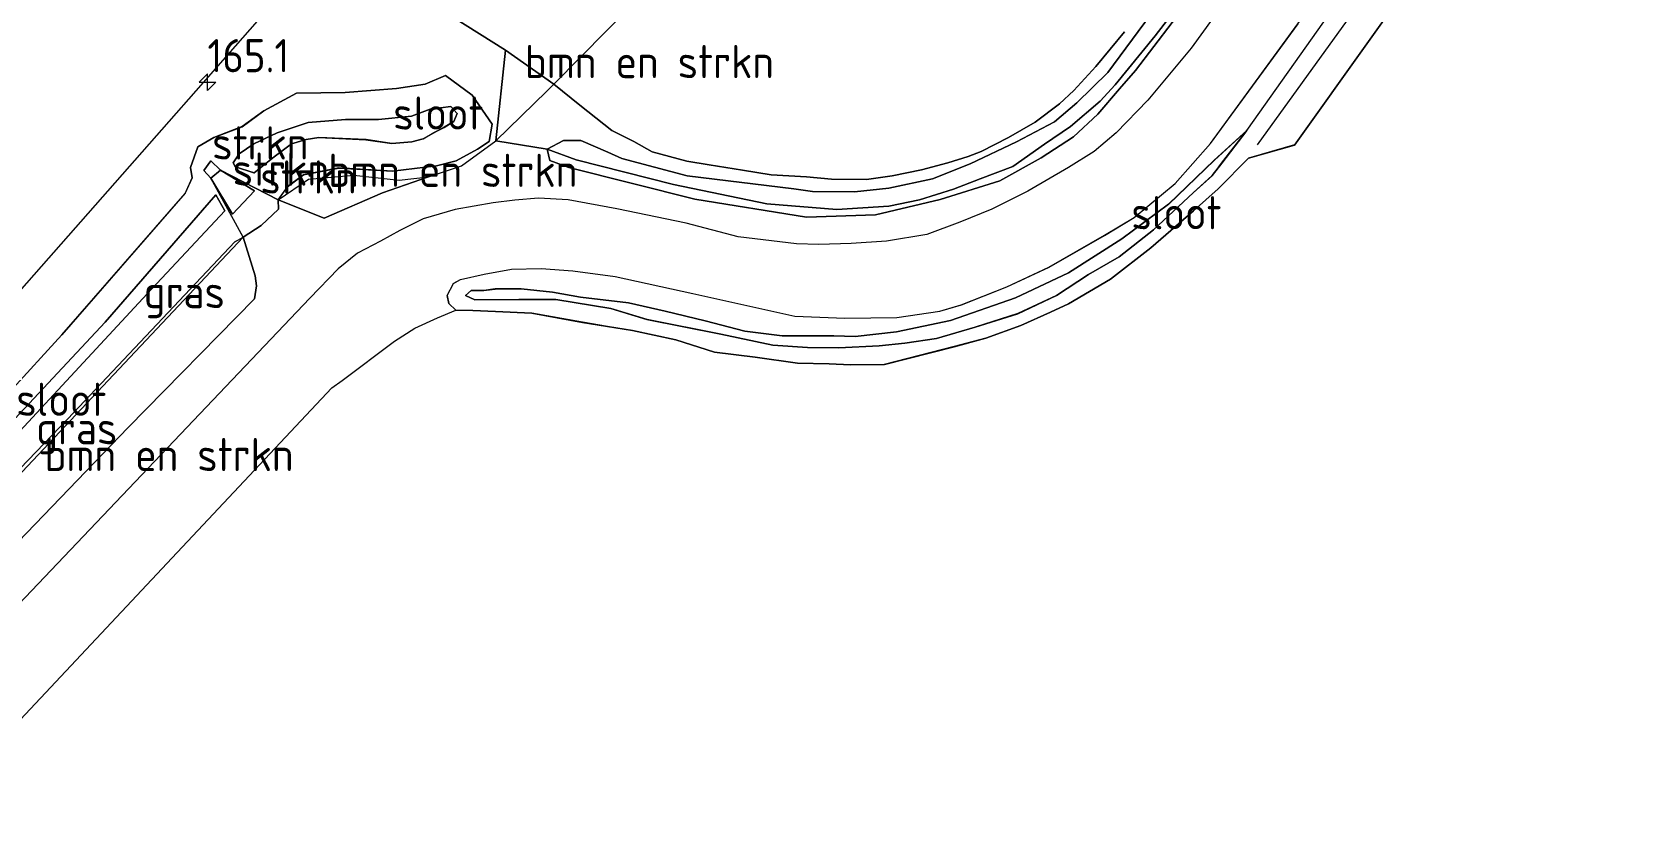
# Model space of a CAD drawing. Extents: x 253736 to 255979, y 477184 to 479215.
# Drawn here: x 255776.7 to 255897.6, y 478704.4 to 478763.4 of the extents above; entities that cross this region are included whole.
import ezdxf
from ezdxf.enums import TextEntityAlignment as Align

# ---------------------------------------------------------------- set-up
doc = ezdxf.new("R2010")
doc.units = 0
for name, color, linetype, lineweight in [('af-bs-rasterhekwerk', 8, 'hekwerk', 18), ('as-bs-kilometr', 8, 'Continuous', 18), ('bp-b5-bomenstruiken', 8, 'Continuous', 18), ('bp-b5-grasland', 8, 'Continuous', 18), ('bp-b5-struiken', 8, 'Continuous', 18), ('gr-bs-geleiderail', 8, 'geleiderail', 18), ('gw-bs-insteekwatergang', 8, 'Continuous', 18), ('gw-bs-kruinlijn', 8, 'Continuous', 18), ('gw-bs-teenlijn', 8, 'Continuous', 18), ('og-b5-water', 8, 'Continuous', 18), ('og-bs-hulpgeometrie', 8, 'Continuous', 18), ('og-bs-terreinafscheiding', 8, 'Continuous', 18), ('wh-bs-greppel', 8, 'greppel', 18), ('wh-bs-waterlijn', 8, 'Continuous', 18)]:
    doc.layers.add(name, color=color, linetype=linetype, lineweight=lineweight)
doc.styles.add('rtw_iso', font='isocp.shx')
doc.linetypes.add('geleiderail', pattern='A,2,-1,[175,RTW.shx,S=0.5,R=0,X=0,Y=0],-1', length=4)
doc.linetypes.add('greppel', pattern='A,25.5,-0.01,[14,RTW.shx,S=1,R=0,X=0,Y=0],1,[14,RTW.shx,S=1,R=0,X=0,Y=0],1,[14,RTW.shx,S=1,R=0,X=0,Y=0],1,[14,RTW.shx,S=1,R=0,X=0,Y=0],1,[14,RTW.shx,S=1,R=0,X=0,Y=0],0.5,-0.01', length=30.02)
doc.linetypes.add('hekwerk', pattern='A,7,-1.5,[1,RTW.shx,S=0.75,R=0,X=0,Y=0],-1.5', length=10)

# ---------------------------------------------------------------- blocks, each defined once
blk = doc.blocks.new('dtbattr-r')
at = {"style": 'rtw_iso'}
blk.add_attdef('TAG', text='', height=2.5, dxfattribs=at).set_placement((0, 0), align=Align.MIDDLE_CENTER)
blk = doc.blocks.new('RW1 Buren totaal_ACAD_1_FMEBLOCK324')
at = {"layer": 'bp-b5-grasland'}
for points in [[(10.12, 12.91, 25.9), (5.79, 15.15, 25.32), (5.06, 15.84, 25.2), (4.53, 15.12, 25.2), (5.06, 14.54, 25.28), (7.5, 10.09, 25.87), (6.86, 9.76, 25.83), (-5.7, -3.58, 25.76), (-23.67, -22.27, 25.6), (-24.54, -20.96, 24.25), (-14.79, -10.36, 24.41), (0.27, 5.83, 24.59), (6.11, 12.09, 24.64), (5.43, 13.29, 24.64), (-2.89, 3.71, 24.64), (-17.6, -12, 24.58), (-25.28, -19.85, 24.36), (-26.24, -18.41, 25.55), (-18.01, -10.19, 25.56), (-6.16, 2.74, 25.68), (3.12, 13.4, 25.66), (3.66, 14.58, 25.69), (3.53, 15.34, 25.75), (4.08, 16.91, 25.81), (5.29, 17.6, 25.82), (7.42, 18.42, 25.8), (9.05, 19.62, 25.79), (11.51, 20.95, 25.81), (15.17, 21, 25.82), (19.03, 21.3, 25.96), (21.19, 21.63, 26.04), (22.72, 22.27, 26.17), (24.74, 20.79, 26.26), (26.24, 18.62, 26.27), (26.03, 17.3, 26.26), (25.13, 16.72, 26.24), (23.54, 15.85, 26.24), (22.05, 15.48, 26.19), (18.73, 15.08, 26.15), (14.69, 15.31, 26.14), (12.03, 14.8, 25.99), (10.82, 13.89, 25.93)], [(21.04, 17.5, 24.59), (21.85, 17.97, 24.58), (22.62, 18.37, 24.58), (23.37, 18.82, 24.58), (23.6, 19.42, 24.58), (23.13, 19.94, 24.58), (21.57, 19.75, 24.58), (20.16, 19.21, 24.58), (17.69, 18.97, 24.58), (15.21, 18.97, 24.58), (12.39, 18.73, 24.58), (10.06, 17.96, 24.58), (8.29, 17.13, 24.58), (7.19, 16.38, 24.58), (6.73, 15.7, 24.58), (6.9, 15.41, 24.58), (8.31, 14.94, 24.58), (9.82, 16.14, 24.58), (11.13, 17.13, 24.58), (12.25, 17.46, 24.58), (13.2, 17.6, 24.58), (16.74, 17.44, 24.58), (18.69, 17.16, 24.58), (20.18, 17.27, 24.58)]]:
    blk.add_polyline3d(points, close=True, dxfattribs=at)
blk = doc.blocks.new('RW1 Buren totaal_ACAD_1_FMEBLOCK350')
at = {"layer": 'bp-b5-grasland'}
blk.add_polyline3d([(-6.02, -27.21, 26.96), (-17.3, -43, 26.9), (-20.76, -43.99, 26.47), (-23.05, -46.3, 26.43), (-24.91, -47.95, 26.43), (-28.1, -50.74, 26.4), (-31.15, -53.1, 26.34), (-34.31, -54.95, 26.35), (-35.66, -55.58, 26.37), (-37.9, -56.59, 26.39), (-40.53, -57.54, 26.4), (-42.93, -58.18, 26.4), (-48.18, -59.53, 26.41), (-50.74, -59.54, 26.42), (-52.33, -59.48, 26.41), (-54.72, -59.42, 26.41), (-57.91, -58.98, 26.41), (-60.96, -58.59, 26.38), (-63.87, -57.68, 26.33), (-67.15, -56.98, 26.32), (-70.9, -56.35, 26.31), (-74.72, -55.65, 26.23), (-77.45, -55.55, 26.2), (-79.16, -55.47, 26.13), (-80.44, -55.44, 26.12), (-80.98, -54.93, 26.11), (-81.09, -54.34, 26.11), (-80.63, -53.42, 26.11), (-80.08, -53.13, 26.11), (-78.32, -52.72, 26.11), (-76.24, -52.36, 26.23), (-74.03, -52.3, 26.28), (-71.64, -52.47, 26.34), (-68.45, -52.91, 26.39), (-62.59, -54.18, 26.39), (-54.92, -55.88, 26.41), (-51.15, -56.05, 26.43), (-47.23, -55.99, 26.42), (-43.99, -55.52, 26.42), (-42.38, -55.04, 26.4), (-38.95, -53.68, 26.4), (-35.78, -52.21, 26.4), (-31.61, -49.8, 26.4), (-29.37, -48.47, 26.39), (-26.29, -45.9, 26.38), (-23.63, -42.9, 26.37), (-17.03, -33.89, 26.34)], dxfattribs=at)
blk.add_polyline3d([(-78.33, -53.95, 24.97), (-79.28, -53.96, 24.97), (-79.72, -54.33, 24.97), (-79.02, -54.65, 24.97), (-75.7, -54.64, 24.97), (-72.91, -54.64, 24.97), (-68.76, -55.32, 24.97), (-66.05, -56.14, 24.97), (-60.49, -57.25, 25.05), (-56.58, -58.07, 25.13), (-53.96, -58.24, 25.2), (-51.6, -58.27, 25.28), (-48.58, -58.11, 25.3), (-46.64, -57.92, 25.33), (-44.25, -57.56, 25.38), (-41.33, -56.72, 25.38), (-38.12, -55.7, 25.41), (-35.21, -54.34, 25.46), (-32.81, -52.75, 25.48), (-30.49, -51.43, 25.48), (-27.9, -49.39, 25.48), (-24.92, -46.6, 25.48), (-23.48, -45.3, 25.48), (-22.78, -44.37, 25.48), (-20.88, -41.91, 25.48), (-23.33, -44.14, 25.48), (-26.78, -47.47, 25.48), (-30.3, -50.07, 25.48), (-34.32, -52.63, 25.48), (-38.3, -54.51, 25.48), (-43.2, -56.22, 25.48), (-47.25, -57.06, 25.48), (-50.37, -57.41, 25.48), (-51.99, -57.37, 25.42), (-55.88, -57.38, 25.36), (-58.69, -57.01, 25.34), (-61.66, -56.23, 25.27), (-64.69, -55.51, 25.26), (-67.44, -54.89, 25.22), (-71.06, -54.45, 25.13), (-73.16, -54.08, 25.12), (-75.54, -53.83, 25.07), (-77.47, -53.84, 25.05)], close=True, dxfattribs=at)
blk = doc.blocks.new('hecto')
for p, q in [((0, 0.625), (-0.625, 0)), ((0, -0.625), (0, 0.625)), ((-0.625, 0), (0.625, 0)), ((0.625, 0), (0, -0.625))]:
    blk.add_line(p, q)
blk = doc.blocks.new('dtbattr')
at = {"style": 'rtw_iso'}
blk.add_attdef('TAG', (0.59, 0.87), '', height=2.5, dxfattribs=at)

msp = doc.modelspace()

# ---------------------------------------------------------------- linework, layer by layer
at = {"layer": 'af-bs-rasterhekwerk'}
for points in [[(255869.012, 478754.964, 26.237), (255879.179, 478769.063, 26.444), (255892.492, 478787.567, 26.483), (255895.633, 478791.825, 26.378)], [(255761.73, 478715.233, 25.679), (255792.635, 478747.993, 25.868), (255790.197, 478752.437, 25.283), (255790.92, 478753.051, 25.316), (255795.252, 478750.807, 25.904), (255797.543, 478752.358, 26.036), (255800.969, 478752.658, 26.114), (255804.364, 478752.281, 26.24), (255806.588, 478752.538, 26.258), (255809.071, 478753.366, 26.297), (255811.66, 478755.254, 26.294), (255815.492, 478758.993, 26.426), (255816.018, 478759.525, 26.306), (255824.013, 478767.617, 30.935)]]:
    msp.add_polyline3d(points, dxfattribs=at)
at = {"layer": 'bp-b5-bomenstruiken'}
for points in [[(255815.109, 478778.461, 28.884), (255818.29, 478775.423, 31.4), (255817.992, 478774.936, 31.346), (255817.89, 478774.582, 31.331), (255817.868, 478774.036, 31.319), (255817.985, 478773.513, 31.295), (255818.347, 478772.943, 31.277), (255818.884, 478772.385, 31.262), (255821.183, 478770.232, 31.217), (255824.013, 478767.617, 30.935), (255816.018, 478759.525, 26.306), (255812.387, 478762.08, 26.369), (255808.477, 478764.529, 26.273), (255806.691, 478765.689, 26.231), (255805.507, 478767.514, 26.18), (255804.831, 478769.306, 26.153), (255804.854, 478771.654, 26.153), (255805.658, 478774.055, 26.135), (255806.787, 478776.073, 26.111), (255808.192, 478777.763, 26.135), (255811.327, 478780.945, 26.151)], [(255816.018, 478759.525, 26.306), (255815.492, 478758.993, 26.426), (255811.66, 478755.254, 26.294), (255812.387, 478762.08, 26.369)], [(255806.588, 478752.538, 26.258), (255803.13, 478751.332, 26.159), (255798.726, 478749.434, 26.042), (255795.252, 478750.807, 25.904), (255797.543, 478752.358, 26.036), (255800.969, 478752.658, 26.114), (255804.364, 478752.281, 26.24)], [(255763.559, 478712.487, 25.844), (255761.73, 478715.233, 25.679), (255792.635, 478747.993, 25.868), (255793.525, 478745.099, 25.982), (255793.627, 478744.328, 25.988), (255793.47, 478743.356, 25.991), (255783.958, 478733.672, 25.925)]]:
    msp.add_polyline3d(points, close=True, dxfattribs=at)
for points in [[(255768.968, 478704.367, 26.045), (255787.67, 478724.268, 26.093), (255799.293, 478736.673, 26.132), (255800.086, 478737.203, 26.18), (255804.029, 478740.175, 26.189), (255805.545, 478741.163, 26.201), (255807.273, 478741.923, 26.195), (255808.642, 478742.498, 26.123), (255809.926, 478742.476, 26.132), (255811.634, 478742.395, 26.204), (255814.367, 478742.291, 26.225), (255818.189, 478741.59, 26.306), (255821.94, 478740.965, 26.321), (255825.219, 478740.265, 26.33), (255828.125, 478739.349, 26.381), (255831.177, 478738.965, 26.411), (255834.37, 478738.519, 26.411), (255836.754, 478738.459, 26.414), (255838.349, 478738.401, 26.417), (255840.909, 478738.413, 26.405), (255846.154, 478739.759, 26.396), (255848.555, 478740.403, 26.399), (255851.18, 478741.349, 26.387), (255853.423, 478742.365, 26.366), (255854.776, 478742.991, 26.348), (255857.938, 478744.84, 26.336), (255860.98, 478747.199, 26.396), (255864.178, 478749.991, 26.426), (255866.038, 478751.647, 26.435), (255868.326, 478753.949, 26.474), (255871.787, 478754.938, 26.9), (255883.068, 478770.729, 26.963)], [(255859.002, 478763.449, 26.441), (255856.838, 478760.859, 26.414), (255855.183, 478759.041, 26.456), (255854.087, 478758.035, 26.432), (255852.27, 478756.646, 26.384), (255850.246, 478755.501, 26.36), (255848.196, 478754.46, 26.402), (255847.217, 478754.063, 26.411), (255845.696, 478753.591, 26.396), (255843.709, 478753.058, 26.408), (255841.505, 478752.626, 26.423), (255839.56, 478752.348, 26.405), (255836.934, 478752.372, 26.414), (255835.053, 478752.534, 26.393), (255832.387, 478752.705, 26.36), (255830.227, 478753.048, 26.3), (255827.71, 478753.456, 26.303), (255826.043, 478753.732, 26.279), (255823.425, 478754.426, 26.228), (255822.05, 478755.193, 26.243), (255820.38, 478756.031, 26.321), (255817.977, 478757.93, 26.339), (255816.018, 478759.525, 26.306), (255824.013, 478767.617, 30.935)], [(255860.958, 478764.748, 26.462), (255857.738, 478760.389, 26.339), (255855.39, 478758.117, 26.39), (255853.726, 478756.692, 26.366), (255850.867, 478755.173, 26.39), (255847.369, 478753.525, 26.396), (255844.536, 478752.399, 26.396), (255841.258, 478751.692, 26.396), (255838.665, 478751.406, 26.396), (255835.486, 478751.443, 26.396), (255834.098, 478751.632, 26.396), (255826.053, 478752.612, 26.246), (255821.147, 478753.934, 26.195), (255820.095, 478754.402, 26.198), (255818.05, 478755.286, 26.207), (255816.749, 478755.269, 26.204), (255815.521, 478754.613, 26.207), (255811.66, 478755.254, 26.294), (255815.492, 478758.993, 26.426), (255816.018, 478759.525, 26.306), (255817.977, 478757.93, 26.339), (255820.38, 478756.031, 26.321), (255822.05, 478755.193, 26.243), (255823.425, 478754.426, 26.228), (255826.043, 478753.732, 26.279), (255827.71, 478753.456, 26.303), (255830.227, 478753.048, 26.3), (255832.387, 478752.705, 26.36), (255835.053, 478752.534, 26.393), (255836.934, 478752.372, 26.414), (255839.56, 478752.348, 26.405), (255841.505, 478752.626, 26.423), (255843.709, 478753.058, 26.408), (255845.696, 478753.591, 26.396), (255847.217, 478754.063, 26.411), (255848.196, 478754.46, 26.402), (255850.246, 478755.501, 26.36), (255852.27, 478756.646, 26.384), (255854.087, 478758.035, 26.432), (255855.183, 478759.041, 26.456), (255856.838, 478760.859, 26.414), (255859.002, 478763.449, 26.441)]]:
    msp.add_polyline3d(points, dxfattribs=at)
at = {"layer": 'bp-b5-grasland'}
for points in [[(255881.618, 478786.546, 26.331), (255864.013, 478762.218, 26.259), (255860.758, 478758.313, 26.226), (255858.351, 478755.843, 26.229), (255856.717, 478754.459, 26.229), (255854.766, 478753.237, 26.241), (255851.717, 478751.472, 26.241), (255849, 478750.102, 26.241), (255846.582, 478749.132, 26.241), (255844.118, 478748.199, 26.241), (255841.07, 478747.688, 26.259), (255838.398, 478747.526, 26.274), (255835.972, 478747.456, 26.274), (255834.304, 478747.503, 26.238), (255829.913, 478748.023, 26.217), (255825.98, 478749.046, 26.148), (255820.77, 478750.126, 26.172), (255817.104, 478750.81, 26.172), (255814.874, 478750.929, 26.145), (255813.08, 478750.799, 26.151), (255811.448, 478750.574, 26.154), (255808.602, 478750.079, 26.154), (255806.172, 478749.372, 26.154), (255804.43, 478748.496, 26.148), (255802.962, 478747.713, 26.136), (255801.232, 478746.793, 26.103), (255799.771, 478745.62, 26.103), (255797.639, 478743.41, 26.085), (255765.468, 478709.622, 25.949)], [(255763.559, 478712.487, 25.844), (255783.958, 478733.672, 25.925), (255793.47, 478743.356, 25.991), (255793.627, 478744.328, 25.988), (255793.525, 478745.099, 25.982), (255792.635, 478747.993, 25.868), (255793.984, 478748.886, 25.913), (255795.292, 478750.099, 25.928), (255795.252, 478750.807, 25.904), (255798.726, 478749.434, 26.042), (255803.13, 478751.332, 26.159), (255806.588, 478752.538, 26.258), (255809.071, 478753.366, 26.297), (255811.66, 478755.254, 26.294), (255815.521, 478754.613, 26.207), (255815.723, 478753.779, 26.21), (255817.158, 478753.247, 26.222), (255826.65, 478750.869, 26.165), (255835.038, 478749.498, 26.252), (255840.24, 478749.693, 26.267), (255845.115, 478750.827, 26.255), (255849.604, 478752.238, 26.288), (255852.706, 478753.966, 26.297), (255855.143, 478755.546, 26.267), (255856.993, 478757.26, 26.264), (255858.623, 478759.164, 26.27), (255859.82, 478760.548, 26.303), (255865.349, 478767.81, 26.339)], [(255865.349, 478767.81, 26.339), (255859.82, 478760.548, 26.303), (255858.623, 478759.164, 26.27), (255856.993, 478757.26, 26.264), (255855.143, 478755.546, 26.267), (255852.706, 478753.966, 26.297), (255849.604, 478752.238, 26.288), (255845.115, 478750.827, 26.255), (255840.24, 478749.693, 26.267), (255835.038, 478749.498, 26.252), (255826.65, 478750.869, 26.165), (255817.158, 478753.247, 26.222), (255815.723, 478753.779, 26.21), (255815.521, 478754.613, 26.207), (255817.704, 478753.81, 25.568), (255825.026, 478751.964, 25.625), (255832.059, 478750.516, 25.721), (255837.342, 478750.092, 25.721), (255841.24, 478750.335, 25.739), (255843.553, 478750.806, 25.778), (255846.116, 478751.603, 25.781), (255848.111, 478752.401, 25.781), (255850.582, 478753.312, 25.823), (255852.975, 478755.001, 25.847), (255854.917, 478756.334, 25.838), (255857.146, 478758.237, 25.826), (255858.286, 478759.47, 25.814), (255861.287, 478763.162, 25.802), (255864.447, 478767.249, 25.826)], [(255864.447, 478767.249, 25.826), (255861.287, 478763.162, 25.802), (255858.286, 478759.47, 25.814), (255857.146, 478758.237, 25.826), (255854.917, 478756.334, 25.838), (255852.975, 478755.001, 25.847), (255850.582, 478753.312, 25.823), (255848.111, 478752.401, 25.781), (255846.116, 478751.603, 25.781), (255843.553, 478750.806, 25.778), (255841.24, 478750.335, 25.739), (255837.342, 478750.092, 25.721), (255832.059, 478750.516, 25.721), (255825.026, 478751.964, 25.625), (255817.704, 478753.81, 25.568), (255815.521, 478754.613, 26.207), (255816.749, 478755.269, 26.204), (255818.05, 478755.286, 26.207), (255820.095, 478754.402, 26.198), (255821.147, 478753.934, 26.195), (255826.053, 478752.612, 26.246), (255834.098, 478751.632, 26.396), (255835.486, 478751.443, 26.396), (255838.665, 478751.406, 26.396), (255841.258, 478751.692, 26.396), (255844.536, 478752.399, 26.396), (255847.369, 478753.525, 26.396), (255850.867, 478755.173, 26.39), (255853.726, 478756.692, 26.366), (255855.39, 478758.117, 26.39), (255857.738, 478760.389, 26.339), (255860.958, 478764.748, 26.462)]]:
    msp.add_polyline3d(points, dxfattribs=at)
msp.add_polyline3d([(255761.73, 478715.233, 25.679), (255761.463, 478715.633, 25.598), (255779.432, 478734.316, 25.757), (255791.99, 478747.658, 25.835), (255792.635, 478747.993, 25.868)], close=True, dxfattribs=at)
at = {"layer": 'bp-b5-struiken'}
for points in [[(255790.92, 478753.051, 25.316), (255790.197, 478752.437, 25.283), (255789.667, 478753.019, 25.199), (255790.199, 478753.742, 25.199)], [(255793.484, 478751.487, 24.926), (255791.831, 478749.728, 24.983), (255790.197, 478752.437, 25.283), (255790.92, 478753.051, 25.316)], [(255795.252, 478750.807, 25.904), (255795.292, 478750.099, 25.928), (255793.984, 478748.886, 25.913), (255792.635, 478747.993, 25.868), (255790.197, 478752.437, 25.283), (255791.831, 478749.728, 24.983), (255793.484, 478751.487, 24.926), (255790.92, 478753.051, 25.316)]]:
    msp.add_polyline3d(points, close=True, dxfattribs=at)
at = {"layer": 'gr-bs-geleiderail'}
msp.add_polyline3d([(255762.294, 478728.691, 25.817), (255775.42, 478743.494, 26.756), (255800.73, 478772.276, 26.819), (255824.298, 478797.129, 26.879), (255829.099, 478801.67, 26.909), (255853.215, 478824.666, 26.924), (255867.541, 478838.392, 26.159)], dxfattribs=at)
at = {"layer": 'gw-bs-insteekwatergang'}
for points in [[(255808.453, 478744.518, 26.108), (255809.002, 478744.809, 26.108), (255810.763, 478745.223, 26.108), (255812.846, 478745.587, 26.234), (255815.059, 478745.647, 26.285), (255817.445, 478745.474, 26.345), (255820.632, 478745.034, 26.393), (255826.499, 478743.764, 26.393), (255834.163, 478742.065, 26.411), (255837.94, 478741.893, 26.426), (255841.857, 478741.949, 26.423), (255845.098, 478742.426, 26.417), (255846.703, 478742.9, 26.396), (255850.137, 478744.266, 26.396), (255853.308, 478745.735, 26.396), (255857.474, 478748.138, 26.396), (255859.719, 478749.471, 26.393), (255862.795, 478752.044, 26.384), (255865.455, 478755.047, 26.369), (255872.051, 478764.053, 26.339), (255895.815, 478797.137, 26.474), (255912.32, 478818.882, 26.543)], [(255883.068, 478770.729, 26.963), (255871.787, 478754.938, 26.9), (255868.326, 478753.949, 26.474), (255866.038, 478751.647, 26.435), (255864.178, 478749.991, 26.426), (255860.98, 478747.199, 26.396), (255857.938, 478744.84, 26.336), (255854.776, 478742.991, 26.348), (255853.423, 478742.365, 26.366), (255851.18, 478741.349, 26.387), (255848.555, 478740.403, 26.399), (255846.154, 478739.759, 26.396), (255840.909, 478738.413, 26.405), (255838.349, 478738.401, 26.417), (255836.754, 478738.459, 26.414), (255834.37, 478738.519, 26.411), (255831.177, 478738.965, 26.411), (255828.125, 478739.349, 26.381), (255825.219, 478740.265, 26.33), (255821.94, 478740.965, 26.321), (255818.189, 478741.59, 26.306), (255814.367, 478742.291, 26.225), (255811.634, 478742.395, 26.204), (255809.926, 478742.476, 26.132), (255808.642, 478742.498, 26.123)], [(255860.958, 478764.748, 26.462), (255857.738, 478760.389, 26.339), (255855.39, 478758.117, 26.39), (255853.726, 478756.692, 26.366), (255850.867, 478755.173, 26.39), (255847.369, 478753.525, 26.396), (255844.536, 478752.399, 26.396), (255841.258, 478751.692, 26.396), (255838.665, 478751.406, 26.396), (255835.486, 478751.443, 26.396), (255834.098, 478751.632, 26.396), (255826.053, 478752.612, 26.246), (255821.147, 478753.934, 26.195), (255820.095, 478754.402, 26.198), (255818.05, 478755.286, 26.207), (255816.749, 478755.269, 26.204), (255815.521, 478754.613, 26.207), (255815.723, 478753.779, 26.21), (255817.158, 478753.247, 26.222), (255826.65, 478750.869, 26.165), (255835.038, 478749.498, 26.252), (255840.24, 478749.693, 26.267), (255845.115, 478750.827, 26.255), (255849.604, 478752.238, 26.288), (255852.706, 478753.966, 26.297), (255855.143, 478755.546, 26.267), (255856.993, 478757.26, 26.264), (255858.623, 478759.164, 26.27), (255859.82, 478760.548, 26.303), (255865.349, 478767.81, 26.339)], [(255761.463, 478715.633, 25.598), (255779.432, 478734.316, 25.757), (255791.99, 478747.658, 25.835), (255792.635, 478747.993, 25.868), (255793.984, 478748.886, 25.913), (255795.292, 478750.099, 25.928), (255795.252, 478750.807, 25.904), (255795.957, 478751.784, 25.934), (255797.163, 478752.696, 25.988), (255799.822, 478753.206, 26.144), (255803.865, 478752.975, 26.153), (255807.18, 478753.383, 26.186), (255808.674, 478753.748, 26.24), (255810.267, 478754.615, 26.24), (255811.162, 478755.203, 26.264), (255811.374, 478756.515, 26.273), (255809.873, 478758.691, 26.261), (255807.858, 478760.164, 26.168), (255806.322, 478759.53, 26.039), (255804.165, 478759.197, 25.961), (255800.305, 478758.902, 25.817), (255796.644, 478758.846, 25.805), (255794.187, 478757.518, 25.793), (255792.555, 478756.321, 25.796), (255790.421, 478755.498, 25.82), (255789.214, 478754.81, 25.805), (255788.661, 478753.234, 25.751), (255788.797, 478752.477, 25.688), (255788.253, 478751.303, 25.655), (255778.97, 478740.642, 25.682), (255767.122, 478727.709, 25.556)], [(255808.453, 478744.518, 26.108), (255807.999, 478743.6, 26.108), (255808.108, 478743.017, 26.108), (255808.642, 478742.498, 26.123)]]:
    msp.add_polyline3d(points, dxfattribs=at)
at = {"layer": 'gw-bs-kruinlijn'}
for points in [[(255791.831, 478749.728, 24.983), (255790.197, 478752.437, 25.283), (255789.667, 478753.019, 25.199)], [(255790.199, 478753.742, 25.199), (255790.92, 478753.051, 25.316), (255793.484, 478751.487, 24.926)]]:
    msp.add_polyline3d(points, dxfattribs=at)
at = {"layer": 'gw-bs-teenlijn'}
for points in [[(255816.018, 478759.525, 26.306), (255817.977, 478757.93, 26.339), (255820.38, 478756.031, 26.321), (255822.05, 478755.193, 26.243), (255823.425, 478754.426, 26.228), (255826.043, 478753.732, 26.279), (255827.71, 478753.456, 26.303), (255830.227, 478753.048, 26.3), (255832.387, 478752.705, 26.36), (255835.053, 478752.534, 26.393), (255836.934, 478752.372, 26.414), (255839.56, 478752.348, 26.405), (255841.505, 478752.626, 26.423), (255843.709, 478753.058, 26.408), (255845.696, 478753.591, 26.396), (255847.217, 478754.063, 26.411), (255848.196, 478754.46, 26.402), (255850.246, 478755.501, 26.36), (255852.27, 478756.646, 26.384), (255854.087, 478758.035, 26.432), (255855.183, 478759.041, 26.456), (255856.838, 478760.859, 26.414), (255859.002, 478763.449, 26.441)], [(255812.387, 478762.08, 26.369), (255816.018, 478759.525, 26.306)], [(255789.667, 478753.019, 25.199), (255790.199, 478753.742, 25.199)], [(255793.484, 478751.487, 24.926), (255791.831, 478749.728, 24.983)]]:
    msp.add_polyline3d(points, dxfattribs=at)
at = {"layer": 'og-b5-water'}
for points in [[(255806.172, 478755.398, 24.593), (255805.318, 478755.172, 24.578), (255803.824, 478755.056, 24.578), (255801.878, 478755.342, 24.578), (255798.334, 478755.5, 24.578), (255797.382, 478755.361, 24.578), (255796.269, 478755.03, 24.578), (255794.957, 478754.039, 24.578), (255793.448, 478752.836, 24.578), (255792.033, 478753.308, 24.578), (255791.866, 478753.6, 24.578), (255792.324, 478754.276, 24.578), (255793.426, 478755.025, 24.578), (255795.198, 478755.859, 24.578), (255797.52, 478756.628, 24.578), (255800.344, 478756.869, 24.578), (255802.819, 478756.866, 24.578), (255805.297, 478757.112, 24.578), (255806.702, 478757.644, 24.578), (255808.266, 478757.836, 24.578), (255808.735, 478757.319, 24.581), (255808.499, 478756.715, 24.584), (255807.758, 478756.27, 24.584), (255806.983, 478755.864, 24.584)], [(255810.755, 478743.994, 24.968), (255811.613, 478744.099, 25.046), (255813.55, 478744.11, 25.067), (255815.923, 478743.859, 25.124), (255818.023, 478743.497, 25.127), (255821.646, 478743.048, 25.217), (255824.399, 478742.429, 25.265), (255827.423, 478741.711, 25.274), (255830.398, 478740.928, 25.34), (255833.204, 478740.567, 25.364), (255837.095, 478740.572, 25.418), (255838.716, 478740.534, 25.481), (255841.832, 478740.884, 25.481), (255845.882, 478741.726, 25.481), (255850.787, 478743.437, 25.481), (255854.762, 478745.316, 25.481), (255858.784, 478747.877, 25.481), (255862.304, 478750.477, 25.481), (255865.75, 478753.799, 25.481), (255868.205, 478756.029, 25.481), (255866.308, 478753.569, 25.481), (255865.601, 478752.639, 25.481), (255864.163, 478751.339, 25.481), (255861.18, 478748.551, 25.481), (255858.59, 478746.512, 25.481), (255856.271, 478745.194, 25.481), (255853.871, 478743.603, 25.46), (255850.967, 478742.247, 25.412), (255847.755, 478741.22, 25.376), (255844.839, 478740.385, 25.376), (255842.445, 478740.023, 25.331), (255840.508, 478739.831, 25.298), (255837.48, 478739.669, 25.28), (255835.123, 478739.7, 25.199), (255832.501, 478739.87, 25.133), (255828.598, 478740.692, 25.052), (255823.039, 478741.804, 24.968), (255820.321, 478742.624, 24.968), (255816.172, 478743.299, 24.968), (255813.382, 478743.298, 24.968), (255810.065, 478743.288, 24.968), (255809.37, 478743.609, 24.968), (255809.808, 478743.987, 24.968)], [(255760.595, 478716.935, 24.251), (255759.851, 478718.052, 24.362), (255767.534, 478725.894, 24.578), (255782.246, 478741.611, 24.641), (255790.563, 478751.191, 24.638), (255791.244, 478749.987, 24.644), (255785.4, 478743.731, 24.587), (255770.347, 478727.536, 24.407)]]:
    msp.add_polyline3d(points, close=True, dxfattribs=at)
at = {"layer": 'og-bs-hulpgeometrie'}
msp.add_polyline3d([(255817.704, 478753.81, 25.568), (255815.521, 478754.613, 26.207)], dxfattribs=at)
at = {"layer": 'og-bs-terreinafscheiding'}
for points in [[(255881.618, 478786.546, 26.331), (255864.013, 478762.218, 26.259), (255860.758, 478758.313, 26.226), (255858.351, 478755.843, 26.229), (255856.717, 478754.459, 26.229), (255854.766, 478753.237, 26.241), (255851.717, 478751.472, 26.241), (255849, 478750.102, 26.241), (255846.582, 478749.132, 26.241), (255844.118, 478748.199, 26.241), (255841.07, 478747.688, 26.259), (255838.398, 478747.526, 26.274), (255835.972, 478747.456, 26.274), (255834.304, 478747.503, 26.238), (255829.913, 478748.023, 26.217), (255825.98, 478749.046, 26.148), (255820.77, 478750.126, 26.172), (255817.104, 478750.81, 26.172), (255814.874, 478750.929, 26.145), (255813.08, 478750.799, 26.151), (255811.448, 478750.574, 26.154), (255808.602, 478750.079, 26.154), (255806.172, 478749.372, 26.154), (255804.43, 478748.496, 26.148), (255802.962, 478747.713, 26.136)], [(255811.327, 478780.945, 26.151), (255808.192, 478777.763, 26.135), (255806.787, 478776.073, 26.111), (255805.658, 478774.055, 26.135), (255804.854, 478771.654, 26.153), (255804.831, 478769.306, 26.153), (255805.507, 478767.514, 26.18), (255806.691, 478765.689, 26.231), (255808.477, 478764.529, 26.273), (255812.387, 478762.08, 26.369), (255811.66, 478755.254, 26.294), (255815.521, 478754.613, 26.207)], [(255795.252, 478750.807, 25.904), (255798.726, 478749.434, 26.042), (255803.13, 478751.332, 26.159), (255806.588, 478752.538, 26.258)], [(255763.559, 478712.487, 25.844), (255783.958, 478733.672, 25.925), (255793.47, 478743.356, 25.991), (255793.627, 478744.328, 25.988), (255793.525, 478745.099, 25.982), (255792.635, 478747.993, 25.868)], [(255802.962, 478747.713, 26.136), (255801.232, 478746.793, 26.103), (255799.771, 478745.62, 26.103), (255797.639, 478743.41, 26.085), (255765.468, 478709.622, 25.949)], [(255768.968, 478704.367, 26.045), (255787.67, 478724.268, 26.093), (255799.293, 478736.673, 26.132), (255800.086, 478737.203, 26.18), (255804.029, 478740.175, 26.189), (255805.545, 478741.163, 26.201), (255807.273, 478741.923, 26.195), (255808.642, 478742.498, 26.123)]]:
    msp.add_polyline3d(points, dxfattribs=at)
at = {"layer": 'wh-bs-greppel'}
for points in [[(255817.704, 478753.81, 25.568), (255825.026, 478751.964, 25.625), (255832.059, 478750.516, 25.721), (255837.342, 478750.092, 25.721), (255841.24, 478750.335, 25.739), (255843.553, 478750.806, 25.778), (255846.116, 478751.603, 25.781), (255848.111, 478752.401, 25.781), (255850.582, 478753.312, 25.823), (255852.975, 478755.001, 25.847), (255854.917, 478756.334, 25.838), (255857.146, 478758.237, 25.826), (255858.286, 478759.47, 25.814), (255861.287, 478763.162, 25.802), (255864.447, 478767.249, 25.826), (255901.631, 478818.705, 25.988)], [(255868.205, 478756.029, 25.481), (255877.953, 478769.83, 25.544), (255897.705, 478797.444, 25.856)]]:
    msp.add_polyline3d(points, dxfattribs=at)
at = {"layer": 'wh-bs-waterlijn'}
for points in [[(255806.172, 478755.398, 24.593), (255806.983, 478755.864, 24.584), (255807.758, 478756.27, 24.584), (255808.499, 478756.715, 24.584), (255808.735, 478757.319, 24.581), (255808.266, 478757.836, 24.578), (255806.702, 478757.644, 24.578), (255805.297, 478757.112, 24.578), (255802.819, 478756.866, 24.578), (255800.344, 478756.869, 24.578), (255797.52, 478756.628, 24.578), (255795.198, 478755.859, 24.578), (255793.426, 478755.025, 24.578), (255792.324, 478754.276, 24.578), (255791.866, 478753.6, 24.578), (255792.033, 478753.308, 24.578), (255793.448, 478752.836, 24.578), (255794.957, 478754.039, 24.578), (255796.269, 478755.03, 24.578), (255797.382, 478755.361, 24.578), (255798.334, 478755.5, 24.578), (255801.878, 478755.342, 24.578), (255803.824, 478755.056, 24.578), (255805.318, 478755.172, 24.578), (255806.172, 478755.398, 24.593)], [(255810.755, 478743.994, 24.968), (255809.808, 478743.987, 24.968), (255809.37, 478743.609, 24.968), (255810.065, 478743.288, 24.968), (255813.382, 478743.298, 24.968), (255816.172, 478743.299, 24.968), (255820.321, 478742.624, 24.968), (255823.039, 478741.804, 24.968), (255828.598, 478740.692, 25.052), (255832.501, 478739.87, 25.133), (255835.123, 478739.7, 25.199), (255837.48, 478739.669, 25.28), (255840.508, 478739.831, 25.298), (255842.445, 478740.023, 25.331), (255844.839, 478740.385, 25.376), (255847.755, 478741.22, 25.376), (255850.967, 478742.247, 25.412), (255853.871, 478743.603, 25.46), (255856.271, 478745.194, 25.481), (255858.59, 478746.512, 25.481), (255861.18, 478748.551, 25.481), (255864.163, 478751.339, 25.481), (255865.601, 478752.639, 25.481), (255866.308, 478753.569, 25.481), (255868.205, 478756.029, 25.481), (255865.75, 478753.799, 25.481), (255862.304, 478750.477, 25.481), (255858.784, 478747.877, 25.481), (255854.762, 478745.316, 25.481), (255850.787, 478743.437, 25.481), (255845.882, 478741.726, 25.481), (255841.832, 478740.884, 25.481), (255838.716, 478740.534, 25.481), (255837.095, 478740.572, 25.418), (255833.204, 478740.567, 25.364), (255830.398, 478740.928, 25.34), (255827.423, 478741.711, 25.274), (255824.399, 478742.429, 25.265), (255821.646, 478743.048, 25.217), (255818.023, 478743.497, 25.127), (255815.923, 478743.859, 25.124), (255813.55, 478744.11, 25.067), (255811.613, 478744.099, 25.046), (255810.755, 478743.994, 24.968)], [(255760.595, 478716.935, 24.251), (255770.347, 478727.536, 24.407), (255785.4, 478743.731, 24.587), (255791.244, 478749.987, 24.644), (255790.563, 478751.191, 24.638), (255782.246, 478741.611, 24.641), (255767.534, 478725.894, 24.578), (255759.851, 478718.052, 24.362)]]:
    msp.add_polyline3d(points, dxfattribs=at)

# ---------------------------------------------------------------- block references
at = {"layer": 'as-bs-kilometr'}
ref = msp.add_blockref('dtbattr', (255789.936, 478759.664, 26.016), dxfattribs=at)
ref.add_attrib('TAG', '165.1', dxfattribs={"layer": '0', "height": 2.5, "style": 'rtw_iso'}).set_placement((255789.936, 478759.664, 26.016), align=Align.BOTTOM_LEFT)
msp.add_blockref('hecto', (255789.936, 478759.664, 26.016), dxfattribs=at)
at = {"layer": 'bp-b5-bomenstruiken'}
ref = msp.add_blockref('dtbattr-r', (255813.84375, 478759.21875, 26.3402), dxfattribs=at)
ref.add_attrib('TAG', 'bmn en strkn', dxfattribs={"layer": '0', "height": 2.5, "style": 'rtw_iso'}).set_placement((255813.84375, 478759.21875, 26.3402), align=Align.BOTTOM_LEFT)
ref = msp.add_blockref('dtbattr-r', (255799.039062, 478751.03125, 26.126375), dxfattribs=at)
ref.add_attrib('TAG', 'bmn en strkn', dxfattribs={"layer": '0', "height": 2.5, "style": 'rtw_iso'}).set_placement((255799.039062, 478751.03125, 26.126375), align=Align.BOTTOM_LEFT)
ref = msp.add_blockref('dtbattr-r', (255777.671875, 478729.640625, 25.890125), dxfattribs=at)
ref.add_attrib('TAG', 'bmn en strkn', dxfattribs={"layer": '0', "height": 2.5, "style": 'rtw_iso'}).set_placement((255777.671875, 478729.640625, 25.890125), align=Align.BOTTOM_LEFT)
at = {"layer": 'bp-b5-grasland'}
for name, p in [('RW1 Buren totaal_ACAD_1_FMEBLOCK350', (255889.085, 478797.9425)), ('RW1 Buren totaal_ACAD_1_FMEBLOCK324', (255785.134, 478737.8985))]:
    msp.add_blockref(name, p, dxfattribs=at)
ref = msp.add_blockref('dtbattr-r', (255785.140625, 478741.90625, 25.221235), dxfattribs=at)
ref.add_attrib('TAG', 'gras', dxfattribs={"layer": '0', "height": 2.5, "style": 'rtw_iso'}).set_placement((255785.140625, 478741.90625, 25.221235), align=Align.BOTTOM_LEFT)
ref = msp.add_blockref('dtbattr-r', (255777.046875, 478731.65625, 25.736), dxfattribs=at)
ref.add_attrib('TAG', 'gras', dxfattribs={"layer": '0', "height": 2.5, "style": 'rtw_iso'}).set_placement((255777.046875, 478731.65625, 25.736), align=Align.BOTTOM_LEFT)
at = {"layer": 'bp-b5-struiken'}
ref = msp.add_blockref('dtbattr-r', (255790.296875, 478753.09375, 25.2626), dxfattribs=at)
ref.add_attrib('TAG', 'strkn', dxfattribs={"layer": '0', "height": 2.5, "style": 'rtw_iso'}).set_placement((255790.296875, 478753.09375, 25.2626), align=Align.BOTTOM_LEFT)
ref = msp.add_blockref('dtbattr-r', (255791.84375, 478751.125, 25.0868), dxfattribs=at)
ref.add_attrib('TAG', 'strkn', dxfattribs={"layer": '0', "height": 2.5, "style": 'rtw_iso'}).set_placement((255791.84375, 478751.125, 25.0868), align=Align.BOTTOM_LEFT)
ref = msp.add_blockref('dtbattr-r', (255793.921875, 478750.53125, 25.558333), dxfattribs=at)
ref.add_attrib('TAG', 'strkn', dxfattribs={"layer": '0', "height": 2.5, "style": 'rtw_iso'}).set_placement((255793.921875, 478750.53125, 25.558333), align=Align.BOTTOM_LEFT)
at = {"layer": 'og-b5-water'}
ref = msp.add_blockref('dtbattr-r', (255803.929688, 478755.34375, 24.58004), dxfattribs=at)
ref.add_attrib('TAG', 'sloot', dxfattribs={"layer": '0', "height": 2.5, "style": 'rtw_iso'}).set_placement((255803.929688, 478755.34375, 24.58004), align=Align.BOTTOM_LEFT)
ref = msp.add_blockref('dtbattr-r', (255859.507812, 478747.84375, 25.274682), dxfattribs=at)
ref.add_attrib('TAG', 'sloot', dxfattribs={"layer": '0', "height": 2.5, "style": 'rtw_iso'}).set_placement((255859.507812, 478747.84375, 25.274682), align=Align.BOTTOM_LEFT)
ref = msp.add_blockref('dtbattr-r', (255775.546875, 478733.796875, 24.484333), dxfattribs=at)
ref.add_attrib('TAG', 'sloot', dxfattribs={"layer": '0', "height": 2.5, "style": 'rtw_iso'}).set_placement((255775.546875, 478733.796875, 24.484333), align=Align.BOTTOM_LEFT)

doc.saveas('drawing.dxf')
